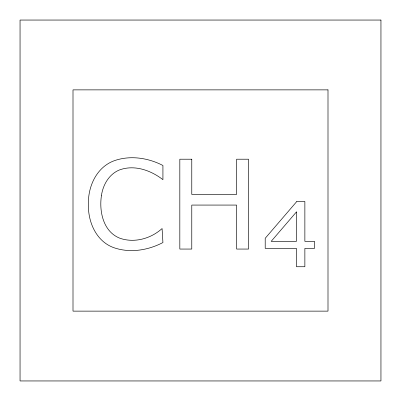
<?xml version="1.0" encoding="UTF-8"?>
<svg xmlns="http://www.w3.org/2000/svg" width="401" height="401" viewBox="0 0 401 401"><rect width="100%" height="100%" fill="white"/><g stroke="black" fill="none" stroke-linecap="round" stroke-linejoin="round"><path stroke-width="0.6" d="M101.418 195.708C99.017 211.588 103.333 231.763 119.874 238.229C134.335 243.322 150.916 238.65 162.084 228.545L162.926 242.545C148.2 250.229 130.651 253.206 114.621 247.943C96.481 242.009 87.879 222.169 88.405 204.224C87.914 186.335 96.706 166.991 114.44 160.656C130.345 155.112 148.175 157.849 162.926 165.488L162.926 179.668C150.806 170.305 134.395 164.39 119.388 169.979C108.967 174.25 102.917 184.931 101.418 195.708M296.8 201.487L265.206 238.299L265.206 248.374L296.449 248.374L296.449 266.735L304.865 266.735L304.865 248.374L314.549 248.374L314.549 241.367L304.865 241.367L304.865 201.487L296.8 201.487M296.449 211.918L271.166 241.367L296.449 241.367L296.449 211.918M380.95 20.05L20.05 20.05L20.05 380.95L380.95 380.95L380.95 20.05M327.998 89.869L73.002 89.869L73.002 311.131L327.998 311.131L327.998 89.869M191.773 159.212L179.823 159.212L179.823 249.061L191.773 249.061L191.773 205.071L236.605 205.071L236.605 249.061L248.555 249.061L248.555 159.212L236.605 159.212L236.605 194.45L191.773 194.45L191.773 159.212"/></g></svg>
